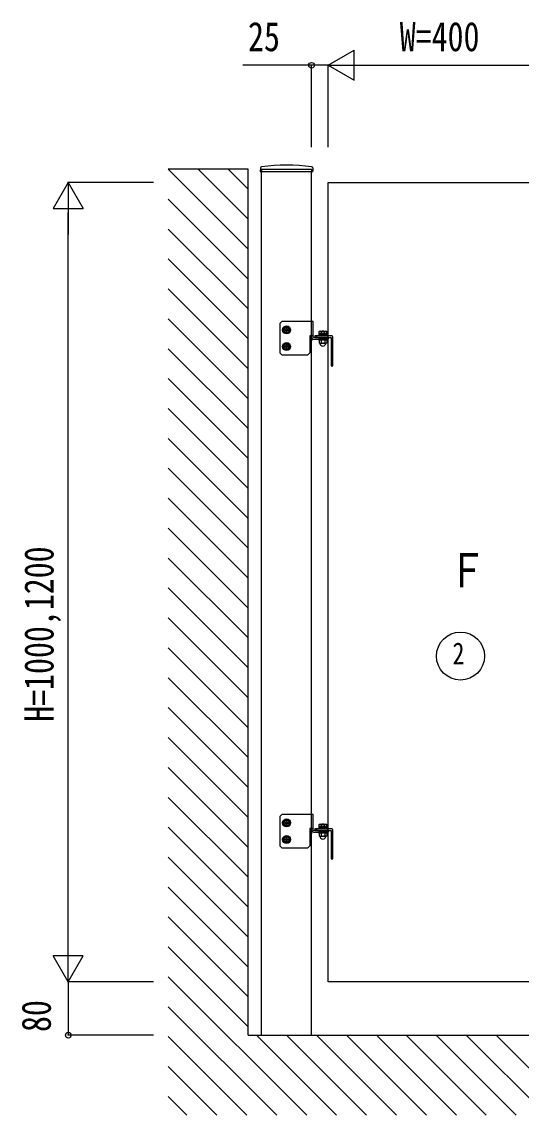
# Model space of a CAD drawing. Units: millimetres, scale not verified. Extents: x -4205 to 4205, y -2970 to 2970.
# Drawn here: x 125 to 874, y -301 to 1340 of the extents above; entities that cross this region are included whole.
import ezdxf
from ezdxf.enums import TextEntityAlignment as Align

# ---------------------------------------------------------------- set-up
doc = ezdxf.new("R2010")
doc.units = ezdxf.units.MM
doc.header["$LTSCALE"] = 20
doc.layers.add('0-3_YKK_A1', color=4, linetype='Continuous')
doc.layers.add('0-4_YKK_D', color=6, linetype='Continuous')
doc.styles.add('ＭＳ ゴシック', font='')
doc.styles.get('ＭＳ ゴシック').set_extended_font_data('MS Gothic')

msp = doc.modelspace()

# ---------------------------------------------------------------- linework, layer by layer
at = {"layer": '0-3_YKK_A1'}
for p, q in [((465, 999), (345, 1119)), ((465, 1043.9), (389.9, 1119)), ((465, 1088.8), (434.81, 1119)), ((483.16, 1120.9), (482.9, 1116.03)), ((485, 1119), (485, 1115.5)), ((561.85, 1120.9), (562.1, 1116.03)), ((483.4, 1115.5), (561.6, 1115.5)), ((485, -181), (485, 1115.5)), ((560, -181), (560, 1115.5)), ((465, 954.1), (345, 1074.1)), ((465, 909.2), (345, 1029.2)), ((465, 864.3), (345, 984.3)), ((465, 819.39), (345, 939.39)), ((465, 774.49), (345, 894.49)), ((515.5, 890.25), (512.5, 887.25)), ((512.5, 887.25), (512.5, 843.25)), ((560, 869.05), (560, 890.25)), ((562.5, 867), (562.5, 890.25)), ((583.25, 870.6), (570.75, 870.6)), ((570.75, 870.6), (570.75, 869)), ((572, 875.8), (571.23, 875.35)), ((571.43, 870.6), (571.43, 871.8)), ((572, 875.8), (582, 875.8)), ((574.12, 871.8), (574.12, 875.35)), ((579.89, 871.8), (579.89, 875.35)), ((582, 875.8), (582.78, 875.35)), ((582.58, 870.6), (582.58, 871.8)), ((582.78, 871.8), (582.78, 875.35)), ((583.25, 870.6), (583.25, 869)), ((557.5, 869.05), (557.5, 843.25)), ((560, 863.5), (560, 861.45)), ((585, 866.5), (563, 866.5)), ((563, 864), (585, 864)), ((565, 869), (565, 866.5)), ((568, 866.5), (568, 869)), ((583.25, 869), (570.75, 869)), ((571.23, 862.55), (572, 863)), ((572, 863), (582, 863)), ((573.75, 864), (573.75, 866.5)), ((573.75, 864), (573.75, 863)), ((574.12, 862.55), (574.12, 858.45)), ((579.89, 862.55), (579.89, 858.45)), ((580.25, 864), (580.25, 866.5)), ((580.25, 864), (580.25, 863)), ((582, 864), (582, 866.5)), ((582.78, 862.55), (582, 863)), ((585, 866.5), (585, 864)), ((589.5, 866), (589.5, 824)), ((592, 824), (592, 866)), ((465, 729.59), (345, 849.59)), ((515.5, 840.25), (512.5, 843.25)), ((515.5, 840.25), (554.5, 840.25)), ((554.5, 840.25), (557.5, 843.25)), ((592, 827), (589.5, 827)), ((589.5, 824), (592, 824)), ((465, 684.69), (345, 804.69)), ((465, 639.79), (345, 759.79)), ((465, 594.89), (345, 714.89)), ((465, 549.99), (345, 669.99)), ((465, 505.09), (345, 625.09)), ((465, 460.18), (345, 580.18)), ((465, 415.28), (345, 535.28)), ((465, 370.38), (345, 490.38)), ((465, 325.48), (345, 445.48)), ((465, 280.58), (345, 400.58)), ((465, 235.68), (345, 355.68)), ((465, 190.78), (345, 310.78)), ((465, 145.88), (345, 265.88)), ((465, 100.97), (345, 220.97)), ((465, 56.07), (345, 176.07)), ((515.5, 150.25), (512.5, 147.25)), ((560, 129.05), (560, 150.25)), ((562.5, 127), (562.5, 150.25)), ((512.5, 147.25), (512.5, 103.25)), ((572, 135.8), (571.23, 135.35)), ((571.43, 130.6), (571.43, 131.8)), ((572, 135.8), (582, 135.8)), ((574.12, 131.8), (574.12, 135.35)), ((579.89, 131.8), (579.89, 135.35)), ((582, 135.8), (582.78, 135.35)), ((582.58, 130.6), (582.58, 131.8)), ((582.78, 131.8), (582.78, 135.35)), ((465, 11.17), (345, 131.17)), ((557.5, 129.05), (557.5, 103.25)), ((560, 123.5), (560, 121.45)), ((585, 126.5), (563, 126.5)), ((563, 124), (585, 124)), ((565, 129), (565, 126.5)), ((568, 126.5), (568, 129)), ((583.25, 130.6), (570.75, 130.6)), ((570.75, 130.6), (570.75, 129)), ((583.25, 129), (570.75, 129)), ((571.23, 122.55), (572, 123)), ((572, 123), (582, 123)), ((573.75, 124), (573.75, 126.5)), ((573.75, 124), (573.75, 123)), ((574.12, 122.55), (574.12, 118.45)), ((579.89, 122.55), (579.89, 118.45)), ((580.25, 124), (580.25, 126.5)), ((580.25, 124), (580.25, 123)), ((582, 124), (582, 126.5)), ((582.78, 122.55), (582, 123)), ((583.25, 130.6), (583.25, 129)), ((585, 126.5), (585, 124)), ((589.5, 126), (589.5, 84)), ((592, 84), (592, 126)), ((515.5, 100.25), (512.5, 103.25)), ((515.5, 100.25), (554.5, 100.25)), ((554.5, 100.25), (557.5, 103.25)), ((465, -33.73), (345, 86.27)), ((592, 87), (589.5, 87)), ((589.5, 84), (592, 84)), ((465, -78.63), (345, 41.37)), ((465, -123.53), (345, -3.53)), ((465, -168.43), (345, -48.43)), ((552.67, -301), (345, -93.33)), ((507.77, -301), (345, -138.24)), ((462.87, -301), (345, -183.14)), ((465, -181), (1360, -181)), ((597.57, -301), (477.57, -181)), ((642.47, -301), (522.47, -181)), ((687.37, -301), (567.37, -181)), ((732.27, -301), (612.27, -181)), ((777.18, -301), (657.18, -181)), ((822.08, -301), (702.08, -181)), ((866.98, -301), (746.98, -181)), ((911.88, -301), (791.88, -181)), ((956.78, -301), (836.78, -181)), ((417.96, -301), (345, -228.04)), ((373.06, -301), (345, -272.94))]:
    msp.add_line(p, q, dxfattribs=at)
for points in [[(465, -181), (465, 1119), (345, 1119)], [(485, 1119), (560, 1119), (560, 1115.5)], [(562.5, 890.25), (560, 890.25), (515.5, 890.25)], [(521.18, 878.19), (520.25, 878.19), (520.25, 877.31), (521.18, 877.31)], [(522.94, 879.07), (522.94, 880), (522.06, 880), (522.06, 879.07)], [(522.06, 876.43), (522.06, 875.5), (522.94, 875.5), (522.94, 876.43)], [(523.82, 877.31), (524.75, 877.31), (524.75, 878.19), (523.82, 878.19)], [(582.78, 871.8), (571.23, 871.8), (571.23, 875.35)], [(573.95, 875.8), (575.1, 873.44), (577, 872.43)], [(580.05, 875.8), (578.9, 873.44), (577, 872.43)], [(522.94, 854.07), (522.94, 855), (522.06, 855), (522.06, 854.07)], [(562.5, 869.05), (560, 869.05), (557.5, 869.05)], [(589, 869), (585, 869), (565, 869)], [(565, 866.5), (585, 866.5), (589, 866.5)], [(571.23, 862.55), (571.23, 858.45), (572, 858), (582, 858)], [(582.78, 862.55), (582.78, 858.45), (582, 858)], [(521.18, 853.19), (520.25, 853.19), (520.25, 852.31), (521.18, 852.31)], [(522.06, 851.43), (522.06, 850.5), (522.94, 850.5), (522.94, 851.43)], [(523.82, 852.31), (524.75, 852.31), (524.75, 853.19), (523.82, 853.19)], [(562.5, 150.25), (560, 150.25), (515.5, 150.25)], [(521.18, 138.19), (520.25, 138.19), (520.25, 137.31), (521.18, 137.31)], [(522.94, 139.07), (522.94, 140), (522.06, 140), (522.06, 139.07)], [(522.06, 136.43), (522.06, 135.5), (522.94, 135.5), (522.94, 136.43)], [(523.82, 137.31), (524.75, 137.31), (524.75, 138.19), (523.82, 138.19)], [(582.78, 131.8), (571.23, 131.8), (571.23, 135.35)], [(573.95, 135.8), (575.1, 133.44), (577, 132.43)], [(580.05, 135.8), (578.9, 133.44), (577, 132.43)], [(522.94, 114.07), (522.94, 115), (522.06, 115), (522.06, 114.07)], [(562.5, 129.05), (560, 129.05), (557.5, 129.05)], [(589, 129), (585, 129), (565, 129)], [(565, 126.5), (585, 126.5), (589, 126.5)], [(571.23, 122.55), (571.23, 118.45), (572, 118), (582, 118)], [(582.78, 122.55), (582.78, 118.45), (582, 118)], [(521.18, 113.19), (520.25, 113.19), (520.25, 112.31), (521.18, 112.31)], [(522.06, 111.43), (522.06, 110.5), (522.94, 110.5), (522.94, 111.43)], [(523.82, 112.31), (524.75, 112.31), (524.75, 113.19), (523.82, 113.19)]]:
    msp.add_lwpolyline(points, dxfattribs=at)
for points in [[(585, 1099), (985, 1099), (985, -101), (585, -101)], [(522.5, 873.13), (526.5, 875.44), (526.5, 880.06), (522.5, 882.37), (518.5, 880.06), (518.5, 875.44)], [(522.5, 848.13), (526.5, 850.44), (526.5, 855.06), (522.5, 857.37), (518.5, 855.06), (518.5, 850.44)], [(570.5, 864), (570.5, 863), (583.5, 863), (583.5, 864)], [(522.5, 133.13), (526.5, 135.44), (526.5, 140.06), (522.5, 142.37), (518.5, 140.06), (518.5, 135.44)], [(522.5, 108.13), (526.5, 110.44), (526.5, 115.06), (522.5, 117.37), (518.5, 115.06), (518.5, 110.44)], [(570.5, 124), (570.5, 123), (583.5, 123), (583.5, 124)]]:
    msp.add_lwpolyline(points, close=True, dxfattribs=at)
for centre, radius in [((522.5, 877.75), 6), ((522.5, 877.75), 4.7), ((522.5, 877.75), 4), ((522.5, 852.75), 6), ((522.5, 852.75), 4.7), ((522.5, 852.75), 4), ((522.5, 137.75), 6), ((522.5, 137.75), 4.7), ((522.5, 137.75), 4), ((522.5, 112.75), 6), ((522.5, 112.75), 4.7), ((522.5, 112.75), 4)]:
    msp.add_circle(centre, radius, dxfattribs=at)
for centre, radius, start, end in [((483.4, 1116), 0.5, 177, 270), ((485.16, 1120.8), 2, 96.74435, 177), ((522.5, 805), 320, 83.25565, 96.74435), ((559.85, 1120.8), 2, 3, 83.25565), ((561.6, 1116), 0.5, 270, 3), ((521.18, 879.07), 0.88, 270, 0), ((521.18, 876.43), 0.88, 0, 90), ((523.82, 879.07), 0.88, 180, 270), ((523.82, 876.43), 0.88, 90, 180), ((572.67, 873.24), 2.56, 55.61575, 124.38425), ((577, 866.25), 9.55, 72.41205, 107.58795), ((581.33, 873.24), 2.56, 55.61575, 124.38425), ((521.18, 854.07), 0.88, 270, 0), ((523.82, 854.07), 0.88, 180, 270), ((563, 867), 3, 180.00093, 260.4114), ((563, 867), 0.5, 180.00095, 270.00184), ((563, 867), 3, 260.4114, 270.00095), ((572.67, 860.44), 2.56, 55.61575, 124.38425), ((572.67, 860.56), 2.56, 235.61575, 304.38425), ((572.03, 857.5), 0.5, 5.73917, 90), ((577, 858), 4.5, 185.73917, 354.26083), ((577, 853.45), 9.55, 72.41205, 107.58795), ((577, 867.55), 9.55, 252.41205, 287.58795), ((581.33, 860.44), 2.56, 55.61575, 124.38425), ((581.33, 860.56), 2.56, 235.61575, 304.38425), ((581.98, 857.5), 0.5, 90, 174.26083), ((589, 866), 3, 0, 90), ((589, 866), 0.5, 0, 90), ((521.18, 851.43), 0.88, 0, 90), ((523.82, 851.43), 0.88, 90, 180), ((521.18, 139.07), 0.88, 270, 0), ((521.18, 136.43), 0.88, 0, 90), ((523.82, 139.07), 0.88, 180, 270), ((523.82, 136.43), 0.88, 90, 180), ((572.67, 133.24), 2.56, 55.61575, 124.38425), ((577, 126.25), 9.55, 72.41205, 107.58795), ((581.33, 133.24), 2.56, 55.61575, 124.38425), ((563, 127), 3, 180.00093, 260.4114), ((563, 127), 0.5, 180.00095, 270.00184), ((563, 127), 3, 260.4114, 270.00095), ((572.67, 120.44), 2.56, 55.61575, 124.38425), ((572.67, 120.56), 2.56, 235.61575, 304.38425), ((572.03, 117.5), 0.5, 5.73917, 90), ((577, 118), 4.5, 185.73917, 354.26083), ((577, 113.45), 9.55, 72.41205, 107.58795), ((577, 127.55), 9.55, 252.41205, 287.58795), ((581.33, 120.44), 2.56, 55.61575, 124.38425), ((581.33, 120.56), 2.56, 235.61575, 304.38425), ((581.98, 117.5), 0.5, 90, 174.26083), ((589, 126), 3, 0, 90), ((589, 126), 0.5, 0, 90), ((521.18, 114.07), 0.88, 270, 0), ((521.18, 111.43), 0.88, 0, 90), ((523.82, 114.07), 0.88, 180, 270), ((523.82, 111.43), 0.88, 90, 180)]:
    msp.add_arc(centre, radius, start, end, dxfattribs=at)
at = {"layer": '0-4_YKK_D'}
for p, q in [((585, 1275), (623.97, 1297.5)), ((623.97, 1252.5), (623.97, 1297.5)), ((560, 1152.05), (560, 1276)), ((585, 1152.05), (585, 1276)), ((585, 1152.05), (585, 1276)), ((585, 1275), (623.97, 1252.5)), ((585, 1275), (662.95, 1275)), ((630, 1275), (940, 1275)), ((195.02, 1099), (172.52, 1060.03)), ((322.7, 1099), (194.02, 1099)), ((195.02, 1099), (217.52, 1060.03)), ((195.02, 1099), (195.02, 1021.06)), ((172.52, 1060.03), (217.52, 1060.03)), ((195.02, -56), (195.02, 1054)), ((195.02, -101), (195.02, -23.06)), ((195.02, -101), (172.52, -62.03)), ((217.52, -62.03), (172.52, -62.03)), ((195.02, -101), (217.52, -62.03)), ((322.7, -101), (194.02, -101)), ((322.7, -101), (194.02, -101)), ((195.02, -101), (195.02, -181)), ((322.7, -181), (194.02, -181))]:
    msp.add_line(p, q, dxfattribs=at)
msp.add_lwpolyline([(585, 1275), (560, 1275), (456.6, 1275)], dxfattribs=at)
for centre, radius in [((560, 1275), 4.25), ((783.38, 388.15), 36), ((195.02, -181), 4.25)]:
    msp.add_circle(centre, radius, dxfattribs=at)

# ---------------------------------------------------------------- texts
at = {"layer": '0-3_YKK_A1', "style": 'ＭＳ ゴシック', "width": 0.8}
msp.add_text('Ｆ', height=51.32, dxfattribs=at).set_placement((765.81, 475.88), align=Align.BOTTOM_LEFT)
at = {"layer": '0-4_YKK_D', "style": 'ＭＳ ゴシック', "width": 0.8}
for s, height, p in [('25', 43.99, (464.6, 1283)), ('W=400', 43.99, (692.2, 1283)), ('2', 32.99, (771.38, 365.65))]:
    msp.add_text(s, height=height, dxfattribs=at).set_placement(p, align=Align.BOTTOM_LEFT)
for s, p in [('H=1000,1200', (186.07, 289.4)), ('80', (182.02, -176.2))]:
    msp.add_text(s, height=43.99, rotation=90, dxfattribs=at).set_placement(p, align=Align.BOTTOM_LEFT)

doc.saveas('drawing.dxf')
